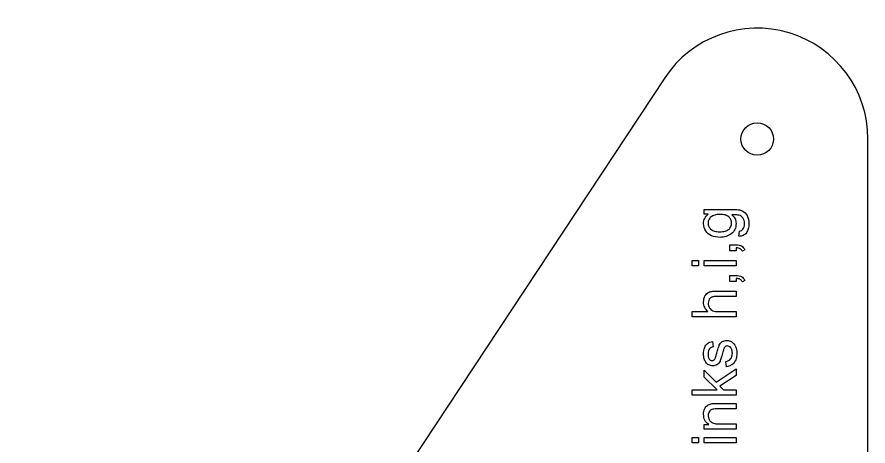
# Model space of a CAD drawing. Header units: millimetres. Extents: x 18 to 1161, y 18 to 1161.
# Drawn here: x 930.2 to 1160.7, y 819.4 to 935.5 of the extents above; entities that cross this region are included whole.
import ezdxf

# ---------------------------------------------------------------- set-up
doc = ezdxf.new("R2010")
doc.units = ezdxf.units.MM
doc.layers.add('cut', color=5, linetype='Continuous', true_color=0x0000ff)
doc.layers.add('line engraving', color=1, linetype='Continuous', true_color=0xff0000)

msp = doc.modelspace()

# ---------------------------------------------------------------- linework, layer by layer
at = {"layer": 'cut', "color": 5, "true_color": 0x0000ff}
for points in [[(635.18, 1143.12), (486.16, 981, 0.414578), (487.98, 938.59, 0.188241), (508.3, 930.66), (902.5, 930.66, 0.743511), (919.05, 985.68), (673.81, 1147.84, 0.368358)], [(948.2, 635.18), (1110.32, 486.16, 0.414578), (1152.73, 487.98, 0.188241), (1160.67, 508.3), (1160.67, 902.5, 0.743511), (1105.64, 919.05), (943.48, 673.81, 0.368358)]]:
    msp.add_lwpolyline(points, format="xyb", close=True, dxfattribs=at)
msp.add_circle((1130.67, 902.5), 4.4, dxfattribs=at)
at = {"layer": 'line engraving', "color": 1, "true_color": 0xff0000}
for points in [[(1125.65, 876.19), (1125.86, 877.6), (1126.17, 877.67), (1126.43, 877.77), (1126.64, 877.91), (1126.82, 878.09), (1126.99, 878.39), (1127.12, 878.74), (1127.2, 879.13), (1127.22, 879.57), (1127.2, 880.05), (1127.12, 880.47), (1126.99, 880.83), (1126.82, 881.14), (1126.59, 881.39), (1126.33, 881.6), (1126.03, 881.76), (1125.68, 881.88), (1125.56, 881.91), (1125.4, 881.93), (1125.21, 881.95), (1124.99, 881.96), (1124.75, 881.97), (1124.47, 881.98), (1124.16, 881.99), (1123.81, 881.99), (1124.08, 881.74), (1124.31, 881.48), (1124.5, 881.2), (1124.66, 880.91), (1124.78, 880.61), (1124.87, 880.29), (1124.92, 879.96), (1124.94, 879.61), (1124.92, 879.18), (1124.86, 878.77), (1124.76, 878.39), (1124.62, 878.04), (1124.44, 877.71), (1124.22, 877.4), (1123.96, 877.12), (1123.66, 876.86), (1123.33, 876.64), (1122.99, 876.44), (1122.63, 876.27), (1122.26, 876.14), (1121.86, 876.03), (1121.46, 875.95), (1121.03, 875.91), (1120.6, 875.89), (1119.99, 875.92), (1119.41, 876.01), (1118.86, 876.14), (1118.33, 876.34), (1117.84, 876.59), (1117.4, 876.88), (1117.03, 877.23), (1116.72, 877.63), (1116.47, 878.07), (1116.3, 878.55), (1116.19, 879.06), (1116.15, 879.62), (1116.17, 879.99), (1116.23, 880.34), (1116.33, 880.68), (1116.46, 881), (1116.63, 881.31), (1116.85, 881.6), (1117.1, 881.87), (1117.38, 882.12), (1116.35, 882.12), (1116.35, 883.47), (1123.77, 883.47), (1124.26, 883.46), (1124.7, 883.44), (1125.11, 883.41), (1125.49, 883.36), (1125.83, 883.31), (1126.13, 883.24), (1126.39, 883.15), (1126.62, 883.06), (1127.01, 882.82), (1127.37, 882.53), (1127.68, 882.18), (1127.94, 881.76), (1128.15, 881.29), (1128.3, 880.78), (1128.4, 880.2), (1128.43, 879.58), (1128.42, 879.21), (1128.38, 878.85), (1128.33, 878.51), (1128.25, 878.19), (1128.16, 877.89), (1128.04, 877.61), (1127.9, 877.35), (1127.73, 877.1), (1127.55, 876.88), (1127.34, 876.69), (1127.12, 876.53), (1126.87, 876.4), (1126.6, 876.3), (1126.3, 876.23), (1125.99, 876.19), (1125.65, 876.19)], [(1120.49, 877.39), (1120.9, 877.4), (1121.28, 877.43), (1121.63, 877.48), (1121.95, 877.56), (1122.25, 877.65), (1122.51, 877.77), (1122.75, 877.9), (1122.96, 878.06), (1123.14, 878.24), (1123.3, 878.42), (1123.43, 878.61), (1123.54, 878.82), (1123.62, 879.03), (1123.69, 879.26), (1123.72, 879.5), (1123.73, 879.74), (1123.72, 879.99), (1123.69, 880.23), (1123.63, 880.45), (1123.54, 880.67), (1123.43, 880.87), (1123.3, 881.07), (1123.14, 881.25), (1122.96, 881.43), (1122.75, 881.59), (1122.52, 881.72), (1122.26, 881.84), (1121.97, 881.94), (1121.65, 882.01), (1121.31, 882.06), (1120.94, 882.1), (1120.54, 882.11), (1120.16, 882.1), (1119.8, 882.06), (1119.46, 882.01), (1119.16, 881.93), (1118.87, 881.83), (1118.61, 881.71), (1118.37, 881.57), (1118.16, 881.41), (1117.97, 881.23), (1117.81, 881.04), (1117.67, 880.84), (1117.56, 880.64), (1117.47, 880.42), (1117.41, 880.2), (1117.37, 879.96), (1117.36, 879.72), (1117.37, 879.48), (1117.41, 879.25), (1117.47, 879.03), (1117.56, 878.82), (1117.67, 878.62), (1117.8, 878.43), (1117.96, 878.24), (1118.15, 878.07), (1118.36, 877.91), (1118.59, 877.77), (1118.85, 877.66), (1119.13, 877.56), (1119.43, 877.49), (1119.76, 877.43), (1120.11, 877.4), (1120.49, 877.39)], [(1124.94, 872.23), (1123.28, 872.23), (1123.28, 873.89), (1124.94, 873.89), (1125.37, 873.87), (1125.77, 873.81), (1126.11, 873.71), (1126.42, 873.56), (1126.68, 873.38), (1126.91, 873.15), (1127.12, 872.86), (1127.29, 872.54), (1126.66, 872.13), (1126.55, 872.35), (1126.41, 872.53), (1126.25, 872.69), (1126.07, 872.81), (1125.85, 872.91), (1125.59, 872.98), (1125.29, 873.03), (1124.94, 873.05), (1124.94, 872.23)], [(1114.75, 868.18), (1113.08, 868.18), (1113.08, 869.63), (1114.75, 869.63), (1114.75, 868.18)], [(1124.94, 868.18), (1116.35, 868.18), (1116.35, 869.63), (1124.94, 869.63), (1124.94, 868.18)], [(1124.94, 863.95), (1123.28, 863.95), (1123.28, 865.6), (1124.94, 865.6), (1125.37, 865.58), (1125.77, 865.52), (1126.11, 865.42), (1126.42, 865.28), (1126.68, 865.09), (1126.91, 864.86), (1127.12, 864.58), (1127.29, 864.25), (1126.66, 863.85), (1126.55, 864.06), (1126.41, 864.25), (1126.25, 864.4), (1126.07, 864.53), (1125.85, 864.63), (1125.59, 864.7), (1125.29, 864.75), (1124.94, 864.77), (1124.94, 863.95)], [(1124.94, 854.35), (1113.08, 854.35), (1113.08, 855.81), (1117.34, 855.81), (1117.06, 856.07), (1116.82, 856.35), (1116.62, 856.65), (1116.45, 856.96), (1116.32, 857.29), (1116.23, 857.64), (1116.17, 858), (1116.15, 858.38), (1116.18, 858.84), (1116.25, 859.27), (1116.37, 859.67), (1116.53, 860.04), (1116.74, 860.37), (1116.98, 860.64), (1117.26, 860.87), (1117.57, 861.05), (1117.74, 861.12), (1117.94, 861.18), (1118.15, 861.23), (1118.38, 861.27), (1118.63, 861.31), (1118.9, 861.33), (1119.19, 861.34), (1119.5, 861.35), (1124.94, 861.35), (1124.94, 859.89), (1119.5, 859.89), (1119.23, 859.89), (1118.99, 859.86), (1118.76, 859.83), (1118.55, 859.77), (1118.36, 859.71), (1118.19, 859.63), (1118.04, 859.53), (1117.91, 859.42), (1117.69, 859.16), (1117.53, 858.85), (1117.44, 858.49), (1117.41, 858.08), (1117.43, 857.76), (1117.49, 857.45), (1117.6, 857.15), (1117.74, 856.86), (1117.93, 856.6), (1118.14, 856.37), (1118.38, 856.19), (1118.65, 856.05), (1118.97, 855.94), (1119.34, 855.87), (1119.76, 855.82), (1120.24, 855.81), (1124.94, 855.81), (1124.94, 854.35)], [(1122.37, 840.88), (1122.15, 842.32), (1122.56, 842.41), (1122.91, 842.55), (1123.22, 842.75), (1123.48, 843), (1123.68, 843.3), (1123.82, 843.66), (1123.91, 844.08), (1123.94, 844.55), (1123.93, 844.79), (1123.91, 845.02), (1123.88, 845.23), (1123.83, 845.42), (1123.78, 845.6), (1123.71, 845.76), (1123.62, 845.91), (1123.53, 846.04), (1123.31, 846.25), (1123.08, 846.4), (1122.84, 846.49), (1122.57, 846.52), (1122.34, 846.49), (1122.13, 846.41), (1121.95, 846.28), (1121.79, 846.09), (1121.74, 846), (1121.69, 845.89), (1121.63, 845.74), (1121.57, 845.57), (1121.51, 845.37), (1121.44, 845.14), (1121.37, 844.89), (1121.3, 844.6), (1121.2, 844.22), (1121.1, 843.86), (1121.01, 843.54), (1120.92, 843.25), (1120.84, 842.99), (1120.75, 842.75), (1120.67, 842.55), (1120.6, 842.38), (1120.44, 842.09), (1120.25, 841.84), (1120.03, 841.62), (1119.78, 841.44), (1119.51, 841.3), (1119.23, 841.2), (1118.94, 841.14), (1118.63, 841.12), (1118.35, 841.14), (1118.08, 841.19), (1117.82, 841.27), (1117.57, 841.39), (1117.33, 841.53), (1117.12, 841.7), (1116.92, 841.89), (1116.75, 842.1), (1116.63, 842.29), (1116.52, 842.51), (1116.42, 842.75), (1116.33, 843.03), (1116.25, 843.33), (1116.2, 843.64), (1116.16, 843.96), (1116.15, 844.29), (1116.17, 844.78), (1116.23, 845.24), (1116.32, 845.67), (1116.45, 846.06), (1116.6, 846.42), (1116.79, 846.73), (1117, 846.98), (1117.23, 847.19), (1117.5, 847.36), (1117.82, 847.5), (1118.17, 847.61), (1118.56, 847.69), (1118.76, 846.27), (1118.45, 846.2), (1118.17, 846.08), (1117.93, 845.92), (1117.72, 845.71), (1117.56, 845.45), (1117.44, 845.15), (1117.37, 844.79), (1117.35, 844.39), (1117.36, 844.15), (1117.37, 843.93), (1117.4, 843.72), (1117.43, 843.53), (1117.48, 843.36), (1117.54, 843.21), (1117.61, 843.08), (1117.68, 842.96), (1117.86, 842.77), (1118.04, 842.64), (1118.24, 842.56), (1118.46, 842.53), (1118.6, 842.54), (1118.73, 842.58), (1118.85, 842.63), (1118.97, 842.71), (1119.08, 842.81), (1119.18, 842.94), (1119.28, 843.09), (1119.36, 843.27), (1119.38, 843.34), (1119.41, 843.43), (1119.45, 843.55), (1119.49, 843.7), (1119.54, 843.87), (1119.6, 844.07), (1119.66, 844.3), (1119.73, 844.55), (1119.83, 844.93), (1119.93, 845.27), (1120.02, 845.58), (1120.1, 845.87), (1120.19, 846.12), (1120.26, 846.35), (1120.34, 846.54), (1120.41, 846.71), (1120.55, 847), (1120.73, 847.26), (1120.93, 847.48), (1121.17, 847.67), (1121.44, 847.82), (1121.73, 847.93), (1122.06, 848), (1122.42, 848.02), (1122.77, 847.99), (1123.12, 847.91), (1123.46, 847.78), (1123.79, 847.59), (1124.09, 847.36), (1124.36, 847.07), (1124.59, 846.74), (1124.78, 846.37), (1124.94, 845.95), (1125.05, 845.51), (1125.11, 845.05), (1125.13, 844.55), (1125.12, 844.15), (1125.09, 843.77), (1125.04, 843.41), (1124.96, 843.08), (1124.86, 842.77), (1124.74, 842.49), (1124.6, 842.23), (1124.44, 842), (1124.25, 841.79), (1124.05, 841.6), (1123.82, 841.43), (1123.57, 841.28), (1123.31, 841.15), (1123.02, 841.04), (1122.71, 840.95), (1122.37, 840.88)], [(1124.94, 833.19), (1113.08, 833.19), (1113.08, 834.65), (1119.84, 834.65), (1116.35, 838.09), (1116.35, 839.98), (1119.54, 836.69), (1124.94, 840.31), (1124.94, 838.51), (1120.55, 835.67), (1121.53, 834.65), (1124.94, 834.65), (1124.94, 833.19)], [(1124.94, 823.97), (1116.35, 823.97), (1116.35, 825.28), (1117.57, 825.28), (1117.24, 825.53), (1116.95, 825.8), (1116.71, 826.11), (1116.51, 826.43), (1116.35, 826.79), (1116.24, 827.17), (1116.18, 827.58), (1116.15, 828.01), (1116.17, 828.39), (1116.22, 828.76), (1116.31, 829.11), (1116.43, 829.44), (1116.58, 829.74), (1116.76, 830.01), (1116.95, 830.23), (1117.17, 830.41), (1117.4, 830.56), (1117.66, 830.69), (1117.94, 830.79), (1118.24, 830.87), (1118.48, 830.9), (1118.8, 830.93), (1119.19, 830.94), (1119.66, 830.95), (1124.94, 830.95), (1124.94, 829.49), (1119.71, 829.49), (1119.3, 829.48), (1118.94, 829.45), (1118.63, 829.4), (1118.38, 829.32), (1118.17, 829.22), (1117.99, 829.09), (1117.82, 828.92), (1117.68, 828.72), (1117.56, 828.49), (1117.48, 828.25), (1117.43, 827.99), (1117.42, 827.7), (1117.43, 827.48), (1117.45, 827.25), (1117.5, 827.04), (1117.56, 826.84), (1117.65, 826.64), (1117.75, 826.45), (1117.87, 826.27), (1118.01, 826.1), (1118.17, 825.94), (1118.37, 825.8), (1118.6, 825.69), (1118.86, 825.59), (1119.16, 825.52), (1119.49, 825.47), (1119.85, 825.43), (1120.25, 825.42), (1124.94, 825.42), (1124.94, 823.97)], [(1114.75, 820.29), (1113.08, 820.29), (1113.08, 821.75), (1114.75, 821.75), (1114.75, 820.29)], [(1124.94, 820.29), (1116.35, 820.29), (1116.35, 821.75), (1124.94, 821.75), (1124.94, 820.29)]]:
    msp.add_lwpolyline(points, dxfattribs=at)

doc.saveas('drawing.dxf')
